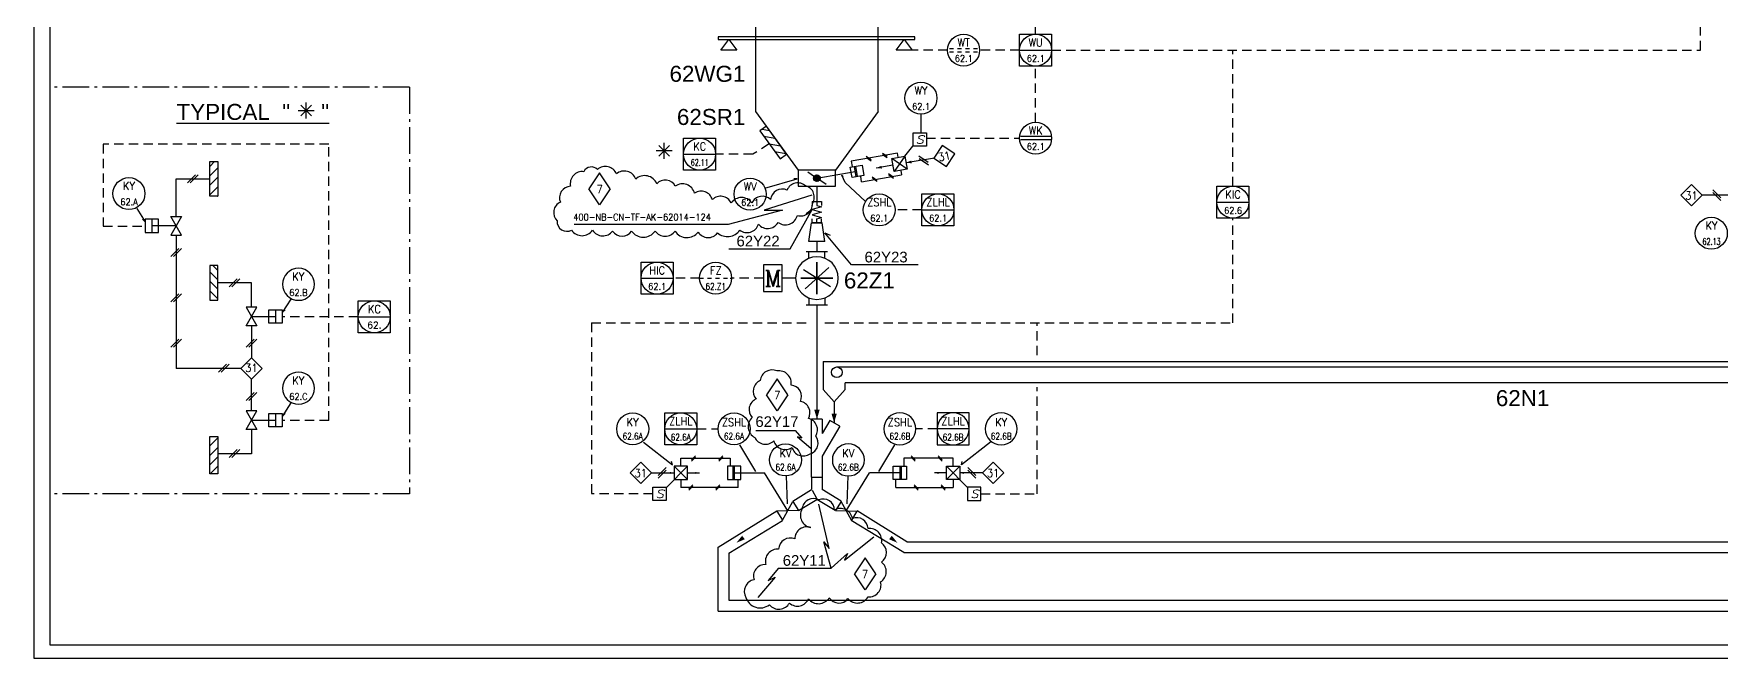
# Model space of a CAD drawing. Extents: x 0 to 106, y 0 to 70.
# Drawn here: x 0 to 63.3, y 0 to 23.4 of the extents above; entities that cross this region are included whole.
import ezdxf
from ezdxf.enums import TextEntityAlignment as Align

# ---------------------------------------------------------------- set-up
doc = ezdxf.new("R2010")
doc.units = 0
doc.header["$LTSCALE"] = 0.5
doc.header["$MEASUREMENT"] = 0
doc.linetypes.add('LP', pattern=[2.8, 2, -0.4, 0, -0.4])
doc.linetypes.add('TRATT2', pattern=[1.1, 0.7, -0.4])
doc.layers.get('0').update_dxf_attribs({"linetype": 'CONTINUOUS'})
for name, color, linetype in [('C', 92, 'LP'), ('G', 7, 'CONTINUOUS'), ('GREEN', 92, 'CONTINUOUS'), ('NUVOLA', 6, 'CONTINUOUS'), ('R', 7, 'CONTINUOUS'), ('RED', 1, 'CONTINUOUS'), ('S', 7, 'CONTINUOUS'), ('TRATT2', 5, 'TRATT2'), ('Y', 92, 'CONTINUOUS')]:
    doc.layers.add(name, color=color, linetype=linetype)
doc.styles.add('A4', font='arial.ttf', dxfattribs={"height": 0.4})
doc.styles.add('a6', font='arial.ttf', dxfattribs={"height": 0.6})
doc.styles.add('C6', font='COMPLEX', dxfattribs={"height": 0.6})
doc.styles.add('S', font='ITALIC', dxfattribs={"height": 6})
doc.styles.add('S2', font='SIMPLEX', dxfattribs={"height": 0.2})
doc.styles.add('S25', font='SIMPLEX', dxfattribs={"width": 0.9, "height": 0.25})
doc.styles.add('S3', font='SIMPLEX.shx', dxfattribs={"height": 0.3})

# ---------------------------------------------------------------- blocks, each defined once
blk = doc.blocks.new('LOCALE')
blk.add_circle((0, 0), 0.6)
at = {"width": 0.9}
for tag, height, style, p in [('SIGLA', 0.3, 'S3', (0.005, 0.139)), ('NUMERO', 0.25, 'S25', (0.005, -0.436))]:
    blk.add_attdef(tag, text='', height=height, dxfattribs=dict(at, style=style)).set_placement(p, align=Align.CENTER)
blk = doc.blocks.new('COMPUTER')
blk.add_line((-0.6, 0), (0.6, 0))
blk.add_lwpolyline([(-0.6, 0.6), (0.6, 0.6), (0.6, -0.6), (-0.6, -0.6), (-0.6, 0.6)])
blk.add_circle((0, 0), 0.6)
at = {"width": 0.9}
for tag, height, style, p in [('SIGLA', 0.3, 'S3', (0.005, 0.139)), ('NUMERO', 0.25, 'S25', (0.005, -0.436))]:
    blk.add_attdef(tag, text='', height=height, dxfattribs=dict(at, style=style)).set_placement(p, align=Align.CENTER)
at = {"style": 'S2'}
for tag, p in [('3', (0.8, 0.4)), ('4', (0.8, 0.1))]:
    blk.add_attdef(tag, p, '', height=0.2, dxfattribs=at)
blk = doc.blocks.new('COMPNEU', base_point=(32.45, 18.2))
for p, q in [((32.6, 18.35), (32.3, 18.05)), ((32.7, 18.35), (32.4, 18.05))]:
    blk.add_line(p, q)
blk = doc.blocks.new('*X4')
for p, q in [((12.778, 29.501), (12.903, 29.626)), ((12.782, 29.47), (12.934, 29.622)), ((12.786, 29.544), (12.86, 29.618)), ((12.792, 29.444), (12.96, 29.612)), ((12.806, 29.423), (12.981, 29.598)), ((12.823, 29.405), (12.999, 29.581)), ((12.844, 29.391), (13.013, 29.56)), ((12.87, 29.38), (13.023, 29.534)), ((12.9, 29.376), (13.028, 29.504)), ((12.942, 29.382), (13.022, 29.462))]:
    blk.add_line(p, q)
blk = doc.blocks.new('FRECC1', base_point=(19.1, 50.4))
blk.add_solid([(19.1, 50.4), (19.4, 50.475), (19.4, 50.325)])
blk = doc.blocks.new('NOMEN', base_point=(35, 22))
for p, q in [((35, 22.8), (34.6, 22.4)), ((35.4, 22.4), (35, 22.8)), ((34.6, 22.4), (35, 22)), ((35, 22), (35.4, 22.4))]:
    blk.add_line(p, q)
at = {"style": 'S3', "width": 0.9}
blk.add_attdef('1', text='', height=0.3, dxfattribs=at).set_placement((35, 22.236), align=Align.CENTER)
blk = doc.blocks.new('QUA-LOC')
for p, q in [((-0.566, 0.076), (0.578, 0.076)), ((-0.566, -0.056), (0.578, -0.056))]:
    blk.add_line(p, q)
blk.add_circle((0, 0), 0.6)
at = {"width": 0.9}
for tag, height, style, p in [('SIGLA', 0.3, 'S3', (0.005, 0.139)), ('NUMERO', 0.25, 'S25', (0.005, -0.436))]:
    blk.add_attdef(tag, text='', height=height, dxfattribs=dict(at, style=style)).set_placement(p, align=Align.CENTER)
blk = doc.blocks.new('STRUM', base_point=(33, 38))
blk.add_circle((33, 38), 0.6)
at = {"width": 0.9}
for tag, height, style, p in [('2', 0.3, 'S3', (33, 38.1)), ('1', 0.25, 'S25', (33, 37.6))]:
    blk.add_attdef(tag, text='', height=height, dxfattribs=dict(at, style=style)).set_placement(p, align=Align.CENTER)
blk = doc.blocks.new('RETRO-QL')
for p, q in [((-0.534, 0.058), (-0.384, 0.058)), ((-0.234, 0.058), (-0.084, 0.058)), ((0.066, 0.058), (0.216, 0.058)), ((0.366, 0.058), (0.516, 0.058)), ((-0.534, -0.062), (-0.384, -0.062)), ((-0.234, -0.062), (-0.084, -0.062)), ((0.066, -0.062), (0.216, -0.062)), ((0.366, -0.062), (0.516, -0.062))]:
    blk.add_line(p, q)
blk.add_blockref('STRUM', (0, 0))
at = {"width": 0.9}
for tag, height, style, p in [('SIGLA', 0.3, 'S3', (0.005, 0.139)), ('NUMERO', 0.25, 'S25', (0.005, -0.436))]:
    blk.add_attdef(tag, text='', height=height, dxfattribs=dict(at, style=style)).set_placement(p, align=Align.CENTER)
blk = doc.blocks.new('STRUMC')
blk.add_line((-0.6, 0), (0.6, 0))
blk.add_lwpolyline([(-0.6, 0.6), (0.6, 0.6), (0.6, -0.6), (-0.6, -0.6), (-0.6, 0.6)])
blk.add_circle((0, 0), 0.6)
at = {"style": 'S3', "width": 0.9}
blk.add_attdef('2', text='', height=0.3, dxfattribs=at).set_placement((0.005, 0.139), align=Align.CENTER)
at = {"style": 'S2'}
for tag, p in [('3', (0.8, 0.4)), ('4', (0.8, 0.1))]:
    blk.add_attdef(tag, p, '', height=0.2, dxfattribs=at)
at = {"layer": 'S', "style": 'S25', "width": 0.9}
blk.add_attdef('1', text='', height=0.25, dxfattribs=at).set_placement((0.005, -0.436), align=Align.CENTER)
blk = doc.blocks.new('K', base_point=(28, 47))
for p, q in [((28.7, 46.8), (28, 47.2)), ((28, 46.8), (28.7, 47.2)), ((28, 47.2), (28, 46.8)), ((28.7, 47.2), (28.7, 46.8))]:
    blk.add_line(p, q)
at = {"layer": 'S', "style": 'S2', "width": 0.7}
blk.add_attdef('K', text='', height=0.2, dxfattribs=at).set_placement((28.35, 47.3), align=Align.CENTER)
blk = doc.blocks.new('PRESA')
at = {"layer": 'S'}
for p, q in [((-0.25, 0), (-0.25, 0.5)), ((-0.25, 0.5), (0.25, 0.5)), ((0.25, 0), (-0.25, 0)), ((0.25, 0.5), (0.25, 0))]:
    blk.add_line(p, q, dxfattribs=at)
at = {"layer": 'S', "style": 'S', "width": 1.2}
blk.add_attdef('1', text='', height=0.3, dxfattribs=at).set_placement((0, 0.1), align=Align.CENTER)
blk = doc.blocks.new('PNEUM')
for p, q in [((-0.198, -0.148), (0.102, 0.152)), ((-0.098, -0.148), (0.202, 0.152))]:
    blk.add_line(p, q)
blk = doc.blocks.new('ASTER')
at = {"layer": 'RED'}
for p, q in [((-0.3, 0), (0.3, 0)), ((-0.2, 0.2), (0.2, -0.2)), ((0.2, 0.2), (-0.2, -0.2)), ((0, -0.3), (0, 0.3))]:
    blk.add_line(p, q, dxfattribs=at)
blk = doc.blocks.new('MOTOR', base_point=(11.35, 51))
for p, q in [((11, 52), (11.7, 52)), ((11, 51), (11, 52)), ((11.7, 52), (11.7, 51)), ((11.7, 51), (11, 51))]:
    blk.add_line(p, q)
at = {"style": 'C6'}
blk.add_text('M', height=0.6, dxfattribs=at).set_placement((11.351, 51.18), align=Align.CENTER)
blk = doc.blocks.new('STELVALV')
at = {"layer": 'GREEN'}
for p, q in [((0.6, 0), (-0.6, 0)), ((-0.6, 0), (0.6, 0)), ((0.507, 0.32), (-0.507, -0.32)), ((-0.448, 0.399), (0.448, -0.399)), ((0, 0.6), (0, -0.6)), ((0, -0.6), (0, 0.6)), ((0.8, 0), (1.3, 0))]:
    blk.add_line(p, q, dxfattribs=at)
blk.add_circle((0, 0), 0.8, dxfattribs=at)
blk.add_blockref('MOTOR', (1.65, -0.5), dxfattribs=at)
blk = doc.blocks.new('FRECC3')
at = {"layer": 'GREEN'}
blk.add_solid([(0, 0), (0.33, 0.0825), (0.33, -0.0825)], dxfattribs=at)
blk = doc.blocks.new('FLESS', base_point=(26.3, 5.675))
for p, q in [((25.5, 5.85), (25.65, 5.85)), ((25.5, 5.5), (25.5, 5.85)), ((25.65, 5.675), (25.7, 5.85)), ((25.7, 5.85), (25.8, 5.5)), ((25.8, 5.5), (25.9, 5.85)), ((25.9, 5.85), (26, 5.5)), ((26, 5.5), (26.1, 5.85)), ((26.15, 5.675), (26.1, 5.85)), ((26.3, 5.85), (26.15, 5.85)), ((26.3, 5.5), (26.3, 5.85)), ((25.5, 5.675), (25.65, 5.675)), ((25.5, 5.5), (25.65, 5.5)), ((26.3, 5.675), (26.15, 5.675)), ((26.3, 5.5), (26.15, 5.5))]:
    blk.add_line(p, q)
blk = doc.blocks.new('RIDSP')
for p, q in [((0.7, 0.3), (0, 0.2)), ((0, 0.2), (0, -0.2)), ((0.7, 0.3), (0.7, -0.3)), ((0.7, -0.3), (0, -0.2))]:
    blk.add_line(p, q)
blk = doc.blocks.new('FRECC2')
at = {"layer": 'RED'}
blk.add_solid([(0, 0), (0.35, 0.1), (0.35, -0.1)], dxfattribs=at)
blk = doc.blocks.new('RETRO-Q')
for p, q in [((-0.6, 0), (-0.45, 0)), ((-0.3, 0), (-0.15, 0)), ((0, 0), (0.15, 0)), ((0.3, 0), (0.45, 0)), ((0.55, 0), (0.6, 0))]:
    blk.add_line(p, q)
blk.add_circle((0, 0), 0.6)
at = {"style": 'S3', "width": 0.9}
blk.add_attdef('1', text='', height=0.3, dxfattribs=at).set_placement((0.005, 0.139), align=Align.CENTER)
at = {"layer": 'S', "style": 'S25', "width": 0.9}
blk.add_attdef('2', text='', height=0.25, dxfattribs=at).set_placement((0.005, -0.436), align=Align.CENTER)
blk = doc.blocks.new('REV')
at = {"layer": 'GREEN'}
for p, q in [((0, 0.6), (-0.4, 0)), ((0, -0.6), (-0.4, 0)), ((0.4, 0), (0, 0.6)), ((0.4, 0), (0, -0.6))]:
    blk.add_line(p, q, dxfattribs=at)
at = {"layer": 'Y', "color": 7, "style": 'S3', "width": 0.9}
blk.add_attdef('REV', text='', height=0.3, dxfattribs=at).set_placement((0, -0.162), align=Align.CENTER)
blk = doc.blocks.new('LINEA-L')
at = {"layer": 'S', "style": 'S25', "width": 0.9}
blk.add_attdef('LINE', (0, 0.14), '', height=0.25, dxfattribs=at)

msp = doc.modelspace()

# ---------------------------------------------------------------- hatches: boundary and pattern name
h = msp.add_hatch()
h.set_pattern_fill('ANSI31', color=256, scale=2, angle=35.80785, style=0)
h.set_pattern_definition([(170.80785, (62.72814, 3.21334), (0.0399365, 0.2467895), [])])
h.paths.add_polyline_path([(27.472, 19.95), (27.229, 19.774), (27.99, 18.72), (28.233, 18.895)])
h = msp.add_hatch()
h.set_pattern_fill('ANSI31', color=256, scale=2, style=0)
h.set_pattern_definition([(225, (25.6905, 51.31979), (0.1767767, -0.1767767), [])])
h.paths.add_polyline_path([(6.9, 17.32), (6.6, 17.32), (6.6, 18.62), (6.9, 18.62)])
h = msp.add_hatch()
h.set_pattern_fill('ANSI31', color=256, scale=2, style=0)
h.set_pattern_definition([(315, (-12.1905, 47.41979), (-0.1767767, -0.1767767), [])])
h.paths.add_polyline_path([(6.6, 13.42), (6.9, 13.42), (6.9, 14.72), (6.6, 14.72)])
h = msp.add_hatch()
h.set_pattern_fill('ANSI31', color=256, scale=2, style=0)
h.set_pattern_definition([(45, (-12.1905, -25.68021), (-0.1767767, 0.1767767), [])])
h.paths.add_polyline_path([(6.6, 8.32), (6.9, 8.32), (6.9, 6.92), (6.6, 6.92)])

# ---------------------------------------------------------------- linework, layer by layer
for p, q in [((0, 70.147), (0, 0)), ((32.971, 19.198), (32.971, 19.698)), ((33.471, 19.698), (33.471, 19.198)), ((32.662, 18.831), (32.969, 19.2)), ((33.471, 19.198), (32.971, 19.198)), ((32.384, 18.939), (30.655, 18.639)), ((30.764, 18.443), (30.832, 18.049)), ((30.813, 18.452), (30.881, 18.057)), ((31.06, 18.494), (31.127, 18.1)), ((32.214, 18.487), (31.585, 18.378)), ((32.171, 18.736), (32.662, 18.831)), ((32.267, 18.245), (32.171, 18.736)), ((32.758, 18.341), (32.171, 18.736)), ((32.662, 18.831), (32.267, 18.245)), ((32.417, 18.784), (32.384, 18.939)), ((32.662, 18.831), (32.758, 18.341)), ((33.776, 18.754), (32.715, 18.581)), ((31.127, 18.1), (30.684, 18.023)), ((32.758, 18.341), (32.267, 18.245)), ((32.511, 18.283), (32.538, 18.122)), ((63.759, 17.36), (62.562, 17.36)), ((4.433, 16.466), (4.433, 15.969)), ((5.338, 16.218), (4.433, 16.218)), ((5.338, 15.868), (5.338, 10.87)), ((8.162, 12.818), (9.067, 12.818)), ((9.067, 13.066), (9.067, 12.569)), ((8.162, 12.468), (8.162, 11.27)), ((7.762, 10.87), (5.338, 10.87)), ((8.162, 9.272), (8.162, 10.47)), ((8.162, 8.922), (9.067, 8.922)), ((9.067, 9.171), (9.067, 8.673)), ((27.072, 8.542), (28.558, 8.542)), ((28.558, 8.542), (28.801, 8.252)), ((28.801, 8.252), (28.637, 8.304)), ((28.637, 8.304), (29.142, 7.88)), ((22.859, 8.099), (23.953, 7.246)), ((26.459, 7.999), (27.059, 6.999)), ((32.279, 7.999), (31.679, 6.999)), ((35.879, 8.099), (34.785, 7.246)), ((23.736, 6.41), (24.509, 7.199)), ((23.953, 7.246), (23.919, 7.379)), ((24.509, 7.199), (24.009, 7.199)), ((24.009, 7.199), (24.509, 6.699)), ((24.009, 7.199), (24.009, 6.699)), ((24.259, 7.199), (24.259, 7.499)), ((24.259, 7.499), (26.109, 7.499)), ((24.509, 6.699), (24.509, 7.199)), ((26.509, 7.199), (26.009, 7.199)), ((26.009, 7.199), (26.009, 6.699)), ((26.109, 7.499), (26.109, 7.195)), ((26.209, 7.199), (26.209, 6.699)), ((26.259, 7.199), (26.259, 6.699)), ((26.509, 6.699), (26.509, 7.199)), ((32.229, 7.199), (32.729, 7.199)), ((32.229, 6.699), (32.229, 7.199)), ((32.479, 7.199), (32.479, 6.699)), ((32.529, 7.199), (32.529, 6.699)), ((32.629, 7.499), (32.629, 7.195)), ((34.479, 7.499), (32.629, 7.499)), ((32.729, 7.199), (32.729, 6.699)), ((34.229, 7.199), (34.729, 7.199)), ((34.729, 7.199), (34.229, 6.699)), ((35.002, 6.41), (34.229, 7.199)), ((34.229, 6.699), (34.229, 7.199)), ((34.479, 7.199), (34.479, 7.499)), ((34.729, 7.199), (34.729, 6.699)), ((34.785, 7.246), (34.818, 7.379)), ((23.159, 6.949), (24.009, 6.949)), ((24.009, 6.699), (24.509, 6.699)), ((24.259, 6.699), (24.259, 6.399)), ((26.409, 6.399), (24.259, 6.399)), ((24.509, 6.949), (24.959, 6.949)), ((26.009, 6.699), (26.509, 6.699)), ((26.259, 6.949), (27.399, 6.949)), ((26.409, 6.399), (26.409, 6.695)), ((28.272, 5.529), (27.399, 6.949)), ((28.211, 6.835), (28.246, 5.789)), ((30.465, 5.529), (31.338, 6.949)), ((30.527, 6.835), (30.492, 5.789)), ((32.479, 6.949), (31.338, 6.949)), ((32.729, 6.699), (32.229, 6.699)), ((32.329, 6.399), (32.329, 6.695)), ((32.329, 6.399), (34.479, 6.399)), ((34.229, 6.949), (33.779, 6.949)), ((34.729, 6.699), (34.229, 6.699)), ((34.479, 6.699), (34.479, 6.399)), ((35.579, 6.949), (34.729, 6.949)), ((29.821, 4.118), (29.435, 5.772)), ((30.402, 3.68), (31.5, 4.552)), ((29.9, 3.372), (29.625, 4.362)), ((29.625, 4.362), (29.821, 4.118)), ((29.9, 3.372), (30.513, 3.922)), ((30.513, 3.922), (30.402, 3.68)), ((27.93, 3.372), (27.544, 2.912)), ((27.93, 3.372), (29.9, 3.372)), ((27.802, 3.045), (27.156, 2.281)), ((27.544, 2.912), (27.802, 3.045)), ((0, 0), (106.269, 0))]:
    msp.add_line(p, q)
for points in [[(5.338, 16.568), (5.338, 17.97), (6.6, 17.97)], [(3.861, 16.869), (4.184, 16.365), (4.076, 16.466)], [(26.069, 15.346), (28.369, 15.346), (29.194, 16.825), (28.969, 16.666)], [(33.169, 14.746), (30.669, 14.746), (29.669, 15.946), (29.869, 15.866)], [(8.162, 13.168), (8.162, 14.07), (6.9, 14.07)], [(9.639, 13.469), (9.316, 12.965), (9.424, 13.066)], [(9.639, 9.573), (9.316, 9.069), (9.424, 9.171)], [(8.162, 8.572), (8.162, 7.67), (6.9, 7.67)]]:
    msp.add_lwpolyline(points)
at = {"const_width": 0.02}
msp.add_lwpolyline([(29.378, 5.992, -1), (29.358, 5.992, -1)], format="xyb", close=True, dxfattribs=at)
at = {"layer": 'G'}
for p, q in [((30.655, 18.639), (30.685, 18.435)), ((31.044, 17.861), (31.017, 18.081)), ((31.044, 17.861), (32.538, 18.122))]:
    msp.add_line(p, q, dxfattribs=at)
at = {"layer": 'GREEN'}
for p, q in [((27.069, 23.8), (27.069, 20.5)), ((31.669, 20.5), (31.669, 23.8)), ((30.834, 23.3), (25.669, 23.3)), ((25.669, 23.3), (25.669, 23.2)), ((25.669, 23.2), (33.034, 23.2)), ((33.034, 23.3), (30.834, 23.3)), ((33.034, 23.2), (33.034, 23.3)), ((27.069, 20.5), (28.669, 18.3)), ((31.669, 20.5), (30.069, 18.3)), ((30.069, 18.3), (28.669, 18.3)), ((28.669, 18.3), (28.669, 17.7)), ((30.069, 17.7), (30.069, 18.3)), ((28.669, 17.7), (30.069, 17.7)), ((28.969, 15.254), (29.769, 15.254)), ((29.069, 14.995), (29.069, 15.254)), ((29.669, 14.995), (29.669, 15.254)), ((29.069, 13.512), (29.069, 13.254)), ((29.669, 13.512), (29.669, 13.254)), ((28.969, 13.254), (29.769, 13.254)), ((29.601, 11.121), (83.935, 11.121)), ((29.601, 11.121), (29.601, 10.081)), ((30.114, 10.921), (83.535, 10.921)), ((83.935, 10.321), (30.427, 10.321)), ((30.427, 10.081), (30.427, 10.321)), ((29.601, 10.081), (30.014, 9.619)), ((30.427, 10.081), (30.014, 9.619)), ((29.169, 6.786), (29.169, 8.967)), ((29.569, 8.967), (29.169, 8.967)), ((29.569, 8.967), (29.569, 8.428)), ((29.856, 8.92), (29.569, 8.428)), ((30.223, 8.702), (29.856, 8.92)), ((30.223, 8.702), (29.569, 7.583)), ((29.569, 7.583), (29.569, 6.326)), ((29.169, 6.786), (29.569, 6.786)), ((29.169, 6.786), (29.169, 6.326)), ((28.462, 5.889), (29.169, 6.326)), ((28.679, 5.536), (29.369, 5.957)), ((30.058, 5.536), (29.369, 5.957)), ((30.276, 5.889), (29.569, 6.326)), ((25.666, 4.16), (27.867, 5.521)), ((26.066, 3.938), (28.082, 5.17)), ((32.63, 3.964), (30.656, 5.17)), ((32.734, 4.369), (30.871, 5.521)), ((25.666, 1.769), (25.666, 4.16)), ((26.066, 3.938), (26.066, 2.175)), ((32.63, 3.964), (82.369, 3.964)), ((32.734, 4.369), (82.369, 4.369)), ((26.066, 2.175), (82.369, 2.175)), ((25.666, 1.769), (82.369, 1.769))]:
    msp.add_line(p, q, dxfattribs=at)
for points in [[(27.472, 19.95), (27.229, 19.774), (27.99, 18.72), (28.233, 18.895), (27.472, 19.95)], [(6.9, 17.32), (6.6, 17.32), (6.6, 18.62), (6.9, 18.62), (6.9, 17.32)], [(6.6, 13.42), (6.9, 13.42), (6.9, 14.72), (6.6, 14.72), (6.6, 13.42)], [(6.6, 8.32), (6.9, 8.32), (6.9, 6.92), (6.6, 6.92), (6.6, 8.32)]]:
    msp.add_lwpolyline(points, dxfattribs=at)
msp.add_circle((30.114, 10.721), 0.2, dxfattribs=at)
at = {"layer": 'NUVOLA'}
for points in [[(20.628, 18.244, 0.520567), (20.128, 17.697, 0.520567), (19.748, 17.102, 0.520567), (19.624, 16.398, 0.577025), (20.168, 16.049, 0.520567), (20.955, 16.049, 0.520567), (21.705, 16.016, 0.520567), (22.419, 16.016, 0.520567), (23.299, 16.016, 0.520567), (24.05, 16.016, 0.520567), (24.912, 15.979, 0.520567), (25.643, 15.947, 0.443458), (26.475, 16.053, 0.520567), (27.173, 16.273, 0.520567), (27.91, 16.337, 0.520567), (28.635, 16.601, 0.520567), (29.199, 17.049, 0.520567), (28.949, 17.707, 0.520567), (28.247, 17.551, 0.520567), (27.631, 17.195, 0.520567), (26.93, 17.072, 0.520567), (26.151, 17.072, 0.520567), (25.445, 17.196, 0.520567), (24.78, 17.438, 0.520567), (24.058, 17.701, 0.520567), (23.361, 17.793, 0.520567), (22.574, 17.967, 0.520567), (21.849, 18.161, 0.520567), (21.138, 18.327, 0.520567)], [(27.039, 8.279, 0.520567), (27.75, 8.153, 0.520567), (28.431, 7.907, 0.520567), (29.11, 7.664, 0.520567), (29.321, 8.333, 0.520567), (29.05, 8.987, 0.520567), (28.751, 9.628, 0.520567), (28.398, 10.24, 0.520567), (27.867, 10.771, 0.520567), (27.245, 10.412, 0.520567), (27.092, 9.721, 0.520567), (26.937, 9.024, 0.520567)], [(29.141, 4.898, 0.520567), (28.539, 4.476, 0.520567), (27.931, 4.089, 0.520567), (27.45, 3.516, 0.520567), (27.009, 2.941, 0.520567), (26.702, 2.283, 0.520567), (27.588, 2.004, 0.520567), (28.339, 2.07, 0.520567), (29.051, 2.232, 0.520567), (29.831, 2.266, 0.520567), (30.533, 2.236, 0.520567), (31.287, 2.302, 0.520567), (31.757, 2.861, 0.520567), (31.789, 3.607, 0.520567), (31.789, 4.326, 0.520567), (31.286, 4.859, 0.520567), (30.697, 5.24, 0.520567), (30.028, 5.555, 0.520567), (29.444, 5.942, 0.520567), (28.81, 5.599, 0.520567)]]:
    msp.add_lwpolyline(points, format="xyb", close=True, dxfattribs=at)
at = {"layer": 'R'}
for p, q in [((25.769, 22.8), (26.069, 23.2)), ((26.369, 22.8), (25.769, 22.8)), ((26.069, 23.2), (26.369, 22.8)), ((32.334, 22.8), (32.634, 23.2)), ((32.934, 22.8), (32.334, 22.8)), ((32.634, 23.2), (32.934, 22.8)), ((33.269, 20.4), (33.269, 19.7)), ((32.971, 19.698), (33.471, 19.698)), ((30.616, 18.418), (31.06, 18.494)), ((30.684, 18.023), (30.616, 18.418)), ((29.022, 18.234), (29.369, 18)), ((29.369, 18), (30.798, 18.246)), ((29.716, 17.766), (29.369, 18)), ((29.176, 17.369), (27.384, 16.803)), ((28.079, 16.803), (26.044, 16.258)), ((27.384, 16.803), (28.079, 16.803)), ((26.044, 16.258), (20.26, 16.258))]:
    msp.add_line(p, q, dxfattribs=at)
for points in [[(27.419, 17.62), (28.632, 17.981), (28.502, 17.97)], [(30.421, 17.832), (30.303, 18.112), (30.35, 18.064)], [(31.187, 17.131), (30.421, 17.832)]]:
    msp.add_lwpolyline(points, dxfattribs=at)
msp.add_circle((29.369, 18), 0.125, dxfattribs=at)
at = {"layer": 'RED', "color": 1}
for p, q in [((0.6, 69.647), (0.6, 0.5)), ((0.6, 0.5), (105.769, 0.5))]:
    msp.add_line(p, q, dxfattribs=at)
at = {"layer": 'RED'}
for p, q in [((29.369, 17.7), (29.369, 17.125)), ((29.369, 15.625), (29.369, 15.254)), ((29.369, 13.254), (29.369, 8.967)), ((30.014, 9.619), (30.014, 8.826))]:
    msp.add_line(p, q, dxfattribs=at)
at = {"layer": 'RED', "linetype": 'LP'}
for points in [[(14.084, 21.408), (14.084, 6.17), (0.6, 6.17)], [(14.084, 21.408), (0.684, 21.408)]]:
    msp.add_lwpolyline(points, dxfattribs=at)
at = {"layer": 'TRATT2'}
for p, q in [((37.569, 23.4), (37.569, 25)), ((62.5, 22.8), (62.5, 24.746)), ((34.269, 22.8), (32.934, 22.8)), ((36.969, 22.8), (35.469, 22.8)), ((38.169, 22.8), (62.5, 22.8)), ((44.969, 17.7), (44.969, 22.8)), ((37.569, 20.1), (37.569, 22.2)), ((11.07, 19.27), (2.6, 19.27)), ((2.6, 19.27), (2.6, 16.204)), ((11.07, 8.908), (11.07, 19.27)), ((27.583, 19.284), (26.969, 18.9)), ((33.469, 19.5), (36.969, 19.5)), ((26.969, 18.9), (25.569, 18.9)), ((33.307, 16.815), (32.307, 16.815)), ((44.969, 12.577), (44.969, 16.5)), ((2.6, 16.204), (4.184, 16.204)), ((24.972, 14.254), (23.972, 14.254)), ((27.369, 14.254), (26.169, 14.254)), ((11.07, 12.804), (9.316, 12.804)), ((12.17, 12.804), (11.07, 12.804)), ((20.913, 12.577), (29.069, 12.577)), ((20.913, 12.577), (20.913, 6.165)), ((29.669, 12.577), (44.969, 12.577)), ((37.629, 11.361), (37.629, 12.577)), ((37.629, 6.165), (37.629, 10.158)), ((11.07, 8.908), (9.316, 8.908)), ((24.859, 8.599), (25.659, 8.599)), ((33.879, 8.599), (33.079, 8.599)), ((23.218, 6.165), (20.913, 6.165)), ((29.368, 5.992), (29.204, 6.291)), ((35.52, 6.165), (37.629, 6.165))]:
    msp.add_line(p, q, dxfattribs=at)

# ---------------------------------------------------------------- block references
for name, p in [('ASTER', (10.217, 20.532)), ('PNEUM', (5.969, 17.97)), ('PNEUM', (7.531, 14.07)), ('PNEUM', (7.131, 10.87)), ('PNEUM', (7.531, 7.67))]:
    msp.add_blockref(name, p)
at = {"xscale": -1}
for name, p in [('ASTER', (23.639, 19.022)), ('STELVALV', (29.369, 14.254))]:
    msp.add_blockref(name, p, dxfattribs=at)
ref = msp.add_blockref('COMPUTER', (24.969, 18.9))
ref.add_attrib('SIGLA', 'KC', dxfattribs={"height": 0.3, "style": 'S3', "width": 0.9}).set_placement((24.974, 19.039), align=Align.CENTER)
ref.add_attrib('NUMERO', '62.11', dxfattribs={"height": 0.25, "style": 'S25', "width": 0.7}).set_placement((24.974, 18.464), align=Align.CENTER)
at = {"rotation": 11.69214326381906}
msp.add_blockref('NOMEN', (34.224, 18.443), dxfattribs=at).add_auto_attribs({'1': '31'})
for name, p, xscale, yscale, zscale, rotation in [('COMPNEU', (31.308, 18.751), 0.5, 0.5, 0.5, 280.9992438152979), ('FRECC1', (31.589, 18.377), 0.7000000000000001, 0.7, 0.7, 9.801007264108136), ('COMPNEU', (31.91, 18.868), 0.5, 0.5, 0.5, 280.9992438152979), ('FRECC1', (32.709, 18.575), 0.7000000000000001, 0.7, 0.7, 9.801007264108136), ('COMPNEU', (31.527, 17.978), 0.5, 0.5, 0.5, 280.9992438152979), ('COMPNEU', (32.137, 18.102), 0.5, 0.5, 0.5, 280.9992438152979), ('COMPNEU', (24.745, 7.52), -0.5, 0.5, 0.5, 90), ('COMPNEU', (25.759, 7.52), -0.5, 0.5, 0.5, 90), ('COMPNEU', (32.979, 7.52), 0.5, 0.5, 0.5, 270), ('COMPNEU', (33.992, 7.52), 0.5, 0.5, 0.5, 270), ('COMPNEU', (24.636, 6.425), -0.5, 0.5, 0.5, 90), ('COMPNEU', (25.65, 6.425), -0.5, 0.5, 0.5, 90), ('COMPNEU', (33.088, 6.425), 0.5, 0.5, 0.5, 270), ('COMPNEU', (34.102, 6.425), 0.5, 0.5, 0.5, 270)]:
    msp.add_blockref(name, p, dxfattribs=dict(xscale=xscale, yscale=yscale, zscale=zscale, rotation=rotation))
for name, p, rotation in [('COMPNEU', (33.362, 18.707), 280.9992438152979), ('FLESS', (29.369, 16.325), 270), ('PNEUM', (63.11, 17.36), 90), ('RIDSP', (29.369, 16.325), 270), ('PNEUM', (5.338, 15.219), 180), ('PNEUM', (5.338, 13.519), 180), ('K', (8.162, 13.168), 270), ('PRESA', (8.816, 12.818), 270), ('PNEUM', (5.338, 11.819), 180), ('PNEUM', (8.162, 11.819), 180), ('PNEUM', (8.162, 9.819), 180), ('K', (8.162, 9.272), 270), ('PRESA', (8.816, 8.922), 270), ('FRECC2', (29.369, 8.967), 90.00000000000034), ('FRECC2', (30.014, 8.826), 90), ('K', (30.167, 5.712), 328.4174495485329), ('FRECC3', (26.348, 4.329), 36.76539005166811)]:
    msp.add_blockref(name, p, dxfattribs=dict(rotation=rotation))
for name, p, values in [('LOCALE', (3.57, 17.42), {'SIGLA': 'KY', 'NUMERO': '62.A'}), ('REV', (21.22, 17.595), {'REV': '7'}), ('NOMEN', (62.162, 16.96), {'1': '31'}), ('COMPUTER', (44.969, 17.1), {'SIGLA': 'KIC', 'NUMERO': '62.6'}), ('LINEA-L', (20.232, 16.277), {'LINE': '400-NB-CN-TF-AK-62014-124'}), ('REV', (27.878, 9.871), {'REV': '7'}), ('NOMEN', (35.976, 6.557), {'1': '31'}), ('REV', (31.172, 3.166), {'REV': '7'})]:
    msp.add_blockref(name, p).add_auto_attribs(values)
at = {"xscale": -1}
for name, p, rotation in [('PRESA', (4.684, 16.218), 90), ('K', (5.338, 16.568), 90), ('K', (28.571, 5.712), 31.58255045146707), ('FRECC3', (32.389, 4.329), 323.234609948332)]:
    msp.add_blockref(name, p, dxfattribs=dict(at, rotation=rotation))
ref = msp.add_blockref('LOCALE', (62.907, 15.933))
ref.add_attrib('SIGLA', 'KY', dxfattribs={"height": 0.3, "style": 'S3', "width": 0.9}).set_placement((62.913, 16.072), align=Align.CENTER)
ref.add_attrib('NUMERO', '62.13', dxfattribs={"height": 0.25, "style": 'S25', "width": 0.7}).set_placement((62.913, 15.497), align=Align.CENTER)
ref = msp.add_blockref('LOCALE', (9.93, 14.02), dxfattribs=dict(xscale=-1))
ref.add_attrib('SIGLA', 'KY', dxfattribs={"height": 0.3, "style": 'S3', "width": 0.9}).set_placement((9.925, 14.159), align=Align.CENTER)
ref.add_attrib('NUMERO', '62.B', dxfattribs={"height": 0.25, "style": 'S25', "width": 0.9}).set_placement((9.925, 13.583), align=Align.CENTER)
ref = msp.add_blockref('RETRO-Q', (25.569, 14.254))
ref.add_attrib('1', 'FZ', dxfattribs={"height": 0.3, "style": 'S3', "width": 0.9}).set_placement((25.574, 14.393), align=Align.CENTER)
ref.add_attrib('2', '62.Z1', dxfattribs={"layer": 'S', "height": 0.25, "style": 'S25', "width": 0.8}).set_placement((25.574, 13.817), align=Align.CENTER)
ref = msp.add_blockref('STRUMC', (12.77, 12.804))
ref.add_attrib('2', 'KC', dxfattribs={"height": 0.3, "style": 'S3', "width": 0.9}).set_placement((12.775, 12.943), align=Align.CENTER)
ref.add_attrib('1', '62.', dxfattribs={"layer": 'S', "height": 0.25, "style": 'S25'}).set_placement((12.775, 12.368), align=Align.CENTER)
ref = msp.add_blockref('NOMEN', (8.162, 11.27), dxfattribs=dict(xscale=-1, rotation=180))
ref.add_attrib('1', '31', dxfattribs={"height": 0.3, "style": 'S3', "width": 0.9}).set_placement((8.162, 10.733), align=Align.CENTER)
ref = msp.add_blockref('LOCALE', (9.93, 10.124), dxfattribs=dict(xscale=-1))
ref.add_attrib('SIGLA', 'KY', dxfattribs={"height": 0.3, "style": 'S3', "width": 0.9}).set_placement((9.925, 10.263), align=Align.CENTER)
ref.add_attrib('NUMERO', '62.C', dxfattribs={"height": 0.25, "style": 'S25', "width": 0.9}).set_placement((9.925, 9.688), align=Align.CENTER)
ref = msp.add_blockref('STRUM', (22.459, 8.599))
ref.add_attrib('2', 'KY', dxfattribs={"height": 0.3, "style": 'S3', "width": 0.9}).set_placement((22.459, 8.699), align=Align.CENTER)
ref.add_attrib('1', '62.6A', dxfattribs={"layer": 'S', "height": 0.25, "style": 'S25', "width": 0.8}).set_placement((22.459, 8.199), align=Align.CENTER)
ref = msp.add_blockref('STRUMC', (24.259, 8.599))
ref.add_attrib('2', 'ZLHL', dxfattribs={"height": 0.3, "style": 'S3', "width": 0.9}).set_placement((24.264, 8.738), align=Align.CENTER)
ref.add_attrib('1', '62.6A', dxfattribs={"layer": 'S', "height": 0.25, "style": 'S25', "width": 0.8}).set_placement((24.264, 8.163), align=Align.CENTER)
ref = msp.add_blockref('STRUM', (26.259, 8.599))
ref.add_attrib('2', 'ZSHL', dxfattribs={"height": 0.3, "style": 'S3', "width": 0.9}).set_placement((26.259, 8.699), align=Align.CENTER)
ref.add_attrib('1', '62.6A', dxfattribs={"layer": 'S', "height": 0.25, "style": 'S25', "width": 0.8}).set_placement((26.259, 8.199), align=Align.CENTER)
ref = msp.add_blockref('STRUM', (32.479, 8.599), dxfattribs=dict(xscale=-1))
ref.add_attrib('2', 'ZSHL', dxfattribs={"height": 0.3, "style": 'S3', "width": 0.9}).set_placement((32.479, 8.699), align=Align.CENTER)
ref.add_attrib('1', '62.6B', dxfattribs={"layer": 'S', "height": 0.25, "style": 'S25', "width": 0.8}).set_placement((32.479, 8.199), align=Align.CENTER)
ref = msp.add_blockref('STRUMC', (34.479, 8.599), dxfattribs=dict(xscale=-1))
ref.add_attrib('2', 'ZLHL', dxfattribs={"height": 0.3, "style": 'S3', "width": 0.9}).set_placement((34.474, 8.738), align=Align.CENTER)
ref.add_attrib('1', '62.6B', dxfattribs={"layer": 'S', "height": 0.25, "style": 'S25', "width": 0.8}).set_placement((34.474, 8.163), align=Align.CENTER)
ref = msp.add_blockref('STRUM', (36.279, 8.599), dxfattribs=dict(xscale=-1))
ref.add_attrib('2', 'KY', dxfattribs={"height": 0.3, "style": 'S3', "width": 0.9}).set_placement((36.279, 8.699), align=Align.CENTER)
ref.add_attrib('1', '62.6B', dxfattribs={"layer": 'S', "height": 0.25, "style": 'S25', "width": 0.8}).set_placement((36.279, 8.199), align=Align.CENTER)
ref = msp.add_blockref('STRUM', (28.191, 7.434))
ref.add_attrib('2', 'KV', dxfattribs={"height": 0.3, "style": 'S3', "width": 0.9}).set_placement((28.191, 7.534), align=Align.CENTER)
ref.add_attrib('1', '62.6A', dxfattribs={"layer": 'S', "height": 0.25, "style": 'S25', "width": 0.8}).set_placement((28.191, 7.034), align=Align.CENTER)
ref = msp.add_blockref('STRUM', (30.546, 7.434), dxfattribs=dict(xscale=-1))
ref.add_attrib('2', 'KV', dxfattribs={"height": 0.3, "style": 'S3', "width": 0.9}).set_placement((30.546, 7.534), align=Align.CENTER)
ref.add_attrib('1', '62.6B', dxfattribs={"layer": 'S', "height": 0.25, "style": 'S25', "width": 0.8}).set_placement((30.546, 7.034), align=Align.CENTER)
ref = msp.add_blockref('NOMEN', (22.762, 6.557), dxfattribs=dict(xscale=-1))
ref.add_attrib('1', '31', dxfattribs={"height": 0.3, "style": 'S3', "width": 0.9}).set_placement((22.762, 6.793), align=Align.CENTER)
at = {"yscale": 0.5, "zscale": 0.5}
for p, xscale in [((24.009, 6.949), -0.5), ((24.959, 6.949), -0.5), ((33.779, 6.949), 0.5), ((34.729, 6.949), 0.5)]:
    msp.add_blockref('FRECC1', p, dxfattribs=dict(at, xscale=xscale))
ref = msp.add_blockref('PRESA', (23.468, 5.915))
ref.add_attrib('1', 'S', dxfattribs={"height": 0.3, "style": 'S', "width": 1.2}).set_placement((23.468, 6.015), align=Align.CENTER)
ref = msp.add_blockref('PRESA', (35.27, 5.915), dxfattribs=dict(xscale=-1))
ref.add_attrib('1', 'S', dxfattribs={"height": 0.3, "style": 'S', "width": 1.2}).set_placement((35.27, 6.015), align=Align.CENTER)
at = {"layer": 'R'}
ref = msp.add_blockref('RETRO-QL', (34.869, 22.8), dxfattribs=at)
ref.add_attrib('SIGLA', 'WT', dxfattribs={"layer": '0', "color": 7, "height": 0.3, "style": 'S3', "width": 0.9}).set_placement((34.874, 22.939), align=Align.CENTER)
ref.add_attrib('NUMERO', '62.1', dxfattribs={"layer": '0', "color": 7, "height": 0.25, "style": 'S25', "width": 0.9}).set_placement((34.874, 22.364), align=Align.CENTER)
ref = msp.add_blockref('STRUMC', (37.569, 22.8), dxfattribs=at)
ref.add_attrib('2', 'WU', dxfattribs={"layer": '0', "color": 7, "height": 0.3, "style": 'S3', "width": 0.9}).set_placement((37.574, 22.939), align=Align.CENTER)
ref.add_attrib('1', '62.1', dxfattribs={"layer": 'S', "height": 0.25, "style": 'S25', "width": 0.9}).set_placement((37.574, 22.364), align=Align.CENTER)
ref = msp.add_blockref('LOCALE', (33.269, 21), dxfattribs=at)
ref.add_attrib('SIGLA', 'WY', dxfattribs={"layer": '0', "color": 7, "height": 0.3, "style": 'S3', "width": 0.9}).set_placement((33.274, 21.139), align=Align.CENTER)
ref.add_attrib('NUMERO', '62.1', dxfattribs={"layer": '0', "color": 7, "height": 0.25, "style": 'S25', "width": 0.9}).set_placement((33.274, 20.564), align=Align.CENTER)
ref = msp.add_blockref('QUA-LOC', (37.569, 19.5), dxfattribs=at)
ref.add_attrib('SIGLA', 'WK', dxfattribs={"layer": '0', "color": 7, "height": 0.3, "style": 'S3', "width": 0.9}).set_placement((37.574, 19.639), align=Align.CENTER)
ref.add_attrib('NUMERO', '62.1', dxfattribs={"layer": '0', "color": 7, "height": 0.25, "style": 'S25', "width": 0.9}).set_placement((37.574, 19.064), align=Align.CENTER)
ref = msp.add_blockref('LOCALE', (26.861, 17.4), dxfattribs=at)
ref.add_attrib('SIGLA', 'WV', dxfattribs={"layer": '0', "color": 7, "height": 0.3, "style": 'S3', "width": 0.9}).set_placement((26.866, 17.539), align=Align.CENTER)
ref.add_attrib('NUMERO', '62.1', dxfattribs={"layer": '0', "color": 7, "height": 0.25, "style": 'S25', "width": 0.9}).set_placement((26.866, 16.964), align=Align.CENTER)
msp.add_blockref('*X4', (16.463, -11.499), dxfattribs=at)
ref = msp.add_blockref('LOCALE', (31.702, 16.808), dxfattribs=at)
ref.add_attrib('SIGLA', 'ZSHL', dxfattribs={"layer": '0', "color": 7, "height": 0.3, "style": 'S3', "width": 0.9}).set_placement((31.707, 16.947), align=Align.CENTER)
ref.add_attrib('NUMERO', '62.1', dxfattribs={"layer": '0', "color": 7, "height": 0.25, "style": 'S25', "width": 0.9}).set_placement((31.707, 16.372), align=Align.CENTER)
ref = msp.add_blockref('COMPUTER', (33.907, 16.815), dxfattribs=at)
ref.add_attrib('SIGLA', 'ZLHL', dxfattribs={"layer": '0', "color": 7, "height": 0.3, "style": 'S3', "width": 0.9}).set_placement((33.912, 16.954), align=Align.CENTER)
ref.add_attrib('NUMERO', '62.1', dxfattribs={"layer": '0', "color": 7, "height": 0.25, "style": 'S25', "width": 0.9}).set_placement((33.912, 16.378), align=Align.CENTER)
ref = msp.add_blockref('COMPUTER', (23.372, 14.254), dxfattribs=at)
ref.add_attrib('SIGLA', 'HIC', dxfattribs={"layer": '0', "color": 7, "height": 0.3, "style": 'S3', "width": 0.9}).set_placement((23.378, 14.393), align=Align.CENTER)
ref.add_attrib('NUMERO', '62.1', dxfattribs={"layer": '0', "color": 7, "height": 0.25, "style": 'S25', "width": 0.9}).set_placement((23.378, 13.817), align=Align.CENTER)
at = {"layer": 'S', "xscale": -1, "rotation": 90}
msp.add_blockref('COMPNEU', (23.559, 6.999), dxfattribs=at)
at = {"layer": 'S', "rotation": 270}
msp.add_blockref('COMPNEU', (35.179, 6.999), dxfattribs=at)

# ---------------------------------------------------------------- texts
at = {"layer": 'C', "style": 'a6'}
msp.add_text('62N1', height=0.6, dxfattribs=at).set_placement((55.829, 9.453), align=Align.CENTER)
at = {"layer": 'G', "style": 'S', "width": 1.2}
msp.add_attdef('S', text='', height=0.3, dxfattribs=at).set_placement((33.221, 19.298), align=Align.CENTER)
at = {"layer": 'GREEN', "style": 'a6'}
for s, p in [('62WG1', (26.682, 21.613)), ('62SR1', (26.682, 19.995)), ('62Z1', (32.29, 13.866))]:
    msp.add_text(s, height=0.6, dxfattribs=at).set_placement(p, align=Align.RIGHT)
at = {"layer": 'GREEN', "style": 'A4'}
for s, p in [('62Y22', (27.161, 15.441)), ('62Y23', (31.961, 14.841)), ('62Y17', (27.869, 8.672)), ('62Y11', (28.893, 3.466))]:
    msp.add_text(s, height=0.4, dxfattribs=at).set_placement(p, align=Align.CENTER)
at = {"layer": 'Y', "style": 'a6'}
msp.add_text('%%UTYPICAL  "     "', height=0.6, dxfattribs=at).set_placement((8.217, 20.185), align=Align.CENTER)

doc.saveas('drawing.dxf')
